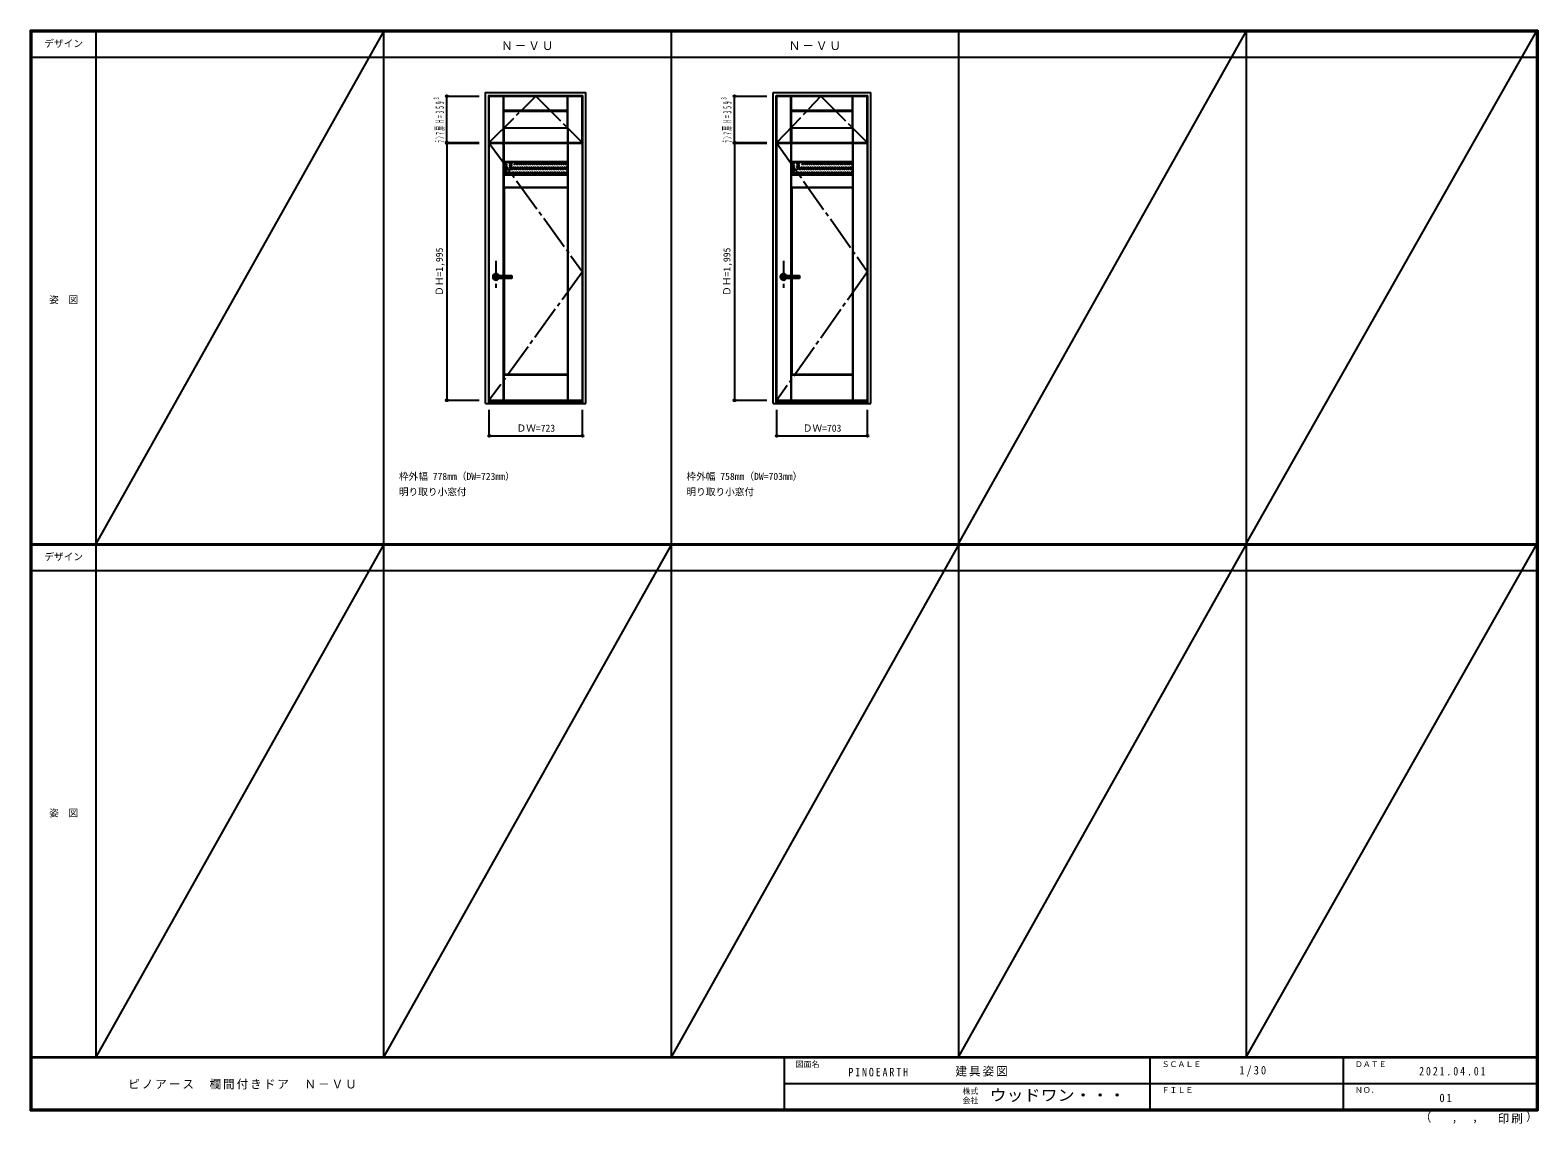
# Model space of a CAD drawing. Units: millimetres, scale not verified. Extents: x -6000 to 5700, y -4307 to 4175.
import ezdxf
from ezdxf.enums import TextEntityAlignment as Align

# ---------------------------------------------------------------- set-up
doc = ezdxf.new("R2010")
doc.units = ezdxf.units.MM
doc.header["$LTSCALE"] = 30
doc.header["$PDMODE"] = 32
doc.header["$PDSIZE"] = 15
for name, pattern in [('CHAIN1', [8, 5, -1, 1, -1]), ('CHAIN2', [12, 9, -1, 1, -1]), ('DASHED1', [1.8, 1.2, -0.6])]:
    doc.linetypes.add(name, pattern=pattern)
for name, color, linetype in [('0-1_通り芯', 4, 'CHAIN1'), ('0-2_扉', 3, 'Continuous'), ('0-3_仕上げ', 7, 'Continuous'), ('0-4_枠', 3, 'Continuous'), ('0-5_レバー', 3, 'Continuous'), ('0-7', 7, 'CHAIN2'), ('0-A_文字', 7, 'Continuous'), ('0-B_寸法', 4, 'Continuous'), ('0-C_ハッチ', 4, 'DASHED1'), ('F-1_枠', 6, 'Continuous'), ('F-A_文字', 7, 'Continuous')]:
    doc.layers.add(name, color=color, linetype=linetype)
doc.styles.add('ＭＳ ゴシック', font='')
doc.styles.get('ＭＳ ゴシック').set_extended_font_data('MS Gothic')

msp = doc.modelspace()

# ---------------------------------------------------------------- linework, layer by layer
at = {"layer": '0-1_通り芯'}
for p, q in [((-2385.8, 2386.75), (-2385.8, 2176.75)), ((-154.2, 2386.75), (-154.2, 2176.75)), ((-2253.3, 2261.75), (-2430.8, 2261.75)), ((-21.7, 2261.75), (-199.2, 2261.75))]:
    msp.add_line(p, q, dxfattribs=at)
at = {"layer": '0-2_扉'}
for p, q in [((-2438.3, 3303.25), (-2438.3, 3662.25)), ((-2438.3, 3662.25), (-1715.3, 3662.25)), ((-206.7, 3303.25), (-206.7, 3662.25)), ((-206.7, 3662.25), (496.3, 3662.25)), ((-1713.8, 1304.25), (-1713.8, 3299.25)), ((-205.2, 1304.25), (-205.2, 3299.25)), ((-205.2, 3299.25), (497.8, 3299.25)), ((497.8, 1304.25), (497.8, 3299.25)), ((-2436.8, 1304.25), (-1713.8, 1304.25)), ((-205.2, 1304.25), (497.8, 1304.25))]:
    msp.add_line(p, q, dxfattribs=at)
for points in [[(-2438.3, 3303.25), (-1715.3, 3303.25), (-1715.3, 3662.25)], [(-206.7, 3303.25), (496.3, 3303.25), (496.3, 3662.25)], [(-2436.8, 1304.25), (-2436.8, 3299.25), (-1713.8, 3299.25)]]:
    msp.add_lwpolyline(points, dxfattribs=at)
at = {"layer": '0-3_仕上げ'}
for p, q in [((-2327.3, 3303.25), (-2327.3, 3662.25)), ((-2325.8, 3549.75), (-2325.8, 3662.25)), ((-2324.3, 3551.25), (-2324.3, 3662.25)), ((-1829.3, 3551.25), (-1829.3, 3662.25)), ((-1827.8, 3549.75), (-1827.8, 3662.25)), ((-1826.3, 3303.25), (-1826.3, 3662.25)), ((-95.7, 3303.25), (-95.7, 3662.25)), ((-94.2, 3549.75), (-94.2, 3662.25)), ((-92.7, 3551.25), (-92.7, 3662.25)), ((382.3, 3551.25), (382.3, 3662.25)), ((383.8, 3549.75), (383.8, 3662.25)), ((385.3, 3303.25), (385.3, 3662.25)), ((-1829.3, 3551.25), (-2324.3, 3551.25)), ((382.3, 3551.25), (-92.7, 3551.25)), ((-2325.8, 3415.75), (-2325.8, 3303.25)), ((-2324.3, 3414.25), (-2324.3, 3303.25)), ((-1829.3, 3414.25), (-2324.3, 3414.25)), ((-1829.3, 3414.25), (-1829.3, 3303.25)), ((-1827.8, 3415.75), (-1827.8, 3303.25)), ((-94.2, 3415.75), (-94.2, 3303.25)), ((-92.7, 3414.25), (-92.7, 3303.25)), ((382.3, 3414.25), (-92.7, 3414.25)), ((382.3, 3414.25), (382.3, 3303.25)), ((383.8, 3415.75), (383.8, 3303.25)), ((-2325.8, 2273.25), (-2325.8, 3299.25)), ((-2322.8, 3153.25), (-2322.8, 3299.25)), ((-1827.8, 3153.25), (-1827.8, 3299.25)), ((-1824.8, 1304.25), (-1824.8, 3299.25)), ((-94.2, 2273.25), (-94.2, 3299.25)), ((-92.7, 3151.75), (-92.7, 3299.25)), ((-91.2, 3153.25), (-91.2, 3299.25)), ((383.8, 3153.25), (383.8, 3299.25)), ((385.3, 3151.75), (385.3, 3299.25)), ((386.8, 1304.25), (386.8, 3299.25)), ((-2321.8, 3149.25), (-2324.3, 3151.75)), ((-2324.3, 2956.75), (-2324.3, 3051.75)), ((-1827.8, 3153.25), (-2322.8, 3153.25)), ((-2322.8, 2958.25), (-2322.8, 3050.25)), ((-1827.8, 3050.25), (-2322.8, 3050.25)), ((-1826.3, 3151.75), (-1828.8, 3149.25)), ((-1828.8, 3054.25), (-1826.3, 3051.75)), ((-1827.8, 3050.25), (-1826.3, 3051.75)), ((-1827.8, 2958.25), (-1827.8, 3050.25)), ((-1826.3, 2956.75), (-1826.3, 3051.75)), ((-91.2, 3153.25), (-92.7, 3151.75)), ((-90.2, 3149.25), (-92.7, 3151.75)), ((-91.2, 3050.25), (-92.7, 3051.75)), ((383.8, 3153.25), (-91.2, 3153.25)), ((-91.2, 2958.25), (-91.2, 3050.25)), ((383.8, 3050.25), (-91.2, 3050.25)), ((385.3, 3151.75), (382.8, 3149.25)), ((382.8, 3054.25), (385.3, 3051.75)), ((383.8, 3153.25), (385.3, 3151.75)), ((383.8, 3050.25), (385.3, 3051.75)), ((383.8, 2958.25), (383.8, 3050.25)), ((385.3, 2956.75), (385.3, 3051.75)), ((-2322.8, 2958.25), (-2324.3, 2956.75)), ((-2321.8, 2954.25), (-2324.3, 2956.75)), ((-2322.8, 2958.25), (-1827.8, 2958.25)), ((-1826.3, 2956.75), (-1828.8, 2954.25)), ((-1827.8, 2958.25), (-1826.3, 2956.75)), ((-91.2, 2958.25), (-92.7, 2956.75)), ((-91.2, 2958.25), (383.8, 2958.25)), ((-2325.8, 1304.25), (-2325.8, 2250.25)), ((-94.2, 1304.25), (-94.2, 2250.25)), ((-2324.3, 1304.25), (-2324.3, 1501.75)), ((-2322.8, 1304.25), (-2322.8, 1500.25)), ((-1827.8, 1500.25), (-2322.8, 1500.25)), ((-1828.8, 1504.25), (-1826.3, 1501.75)), ((-1827.8, 1500.25), (-1826.3, 1501.75)), ((-1827.8, 1304.25), (-1827.8, 1500.25)), ((-1826.3, 1304.25), (-1826.3, 1501.75)), ((-92.7, 1304.25), (-92.7, 1501.75)), ((-91.2, 1304.25), (-91.2, 1500.25)), ((383.8, 1500.25), (-91.2, 1500.25)), ((382.8, 1504.25), (385.3, 1501.75)), ((383.8, 1500.25), (385.3, 1501.75)), ((383.8, 1304.25), (383.8, 1500.25)), ((385.3, 1304.25), (385.3, 1501.75))]:
    msp.add_line(p, q, dxfattribs=at)
at = {"layer": '0-3_仕上げ', "color": 3}
for p, q in [((-2323.3, 3418.25), (-2323.3, 3547.25)), ((-2323.3, 3547.25), (-1830.3, 3547.25)), ((-91.7, 3418.25), (-91.7, 3547.25)), ((-91.7, 3547.25), (381.3, 3547.25)), ((-2321.8, 3054.25), (-2321.8, 3149.25)), ((-1828.8, 3149.25), (-2321.8, 3149.25)), ((-1828.8, 3054.25), (-2321.8, 3054.25)), ((-1828.8, 3054.25), (-1828.8, 3149.25)), ((382.8, 3149.25), (-90.2, 3149.25)), ((-90.2, 3054.25), (-90.2, 3149.25)), ((382.8, 3054.25), (-90.2, 3054.25)), ((382.8, 3054.25), (382.8, 3149.25)), ((-2321.8, 2954.25), (-2321.8, 2273.25)), ((-90.2, 2954.25), (-90.2, 2273.25)), ((-2321.8, 2250.25), (-2321.8, 1504.25)), ((-90.2, 2250.25), (-90.2, 1504.25)), ((-1828.8, 1504.25), (-2321.8, 1504.25)), ((382.8, 1504.25), (-90.2, 1504.25))]:
    msp.add_line(p, q, dxfattribs=at)
at = {"layer": '0-3_仕上げ'}
for points in [[(-2324.3, 3551.25), (-2325.8, 3549.75), (-2323.3, 3547.25)], [(-1829.3, 3551.25), (-1827.8, 3549.75), (-1830.3, 3547.25)], [(-92.7, 3551.25), (-94.2, 3549.75), (-91.7, 3547.25)], [(382.3, 3551.25), (383.8, 3549.75), (381.3, 3547.25)], [(-2324.3, 3414.25), (-2325.8, 3415.75), (-2323.3, 3418.25)], [(-1829.3, 3414.25), (-1827.8, 3415.75), (-1830.3, 3418.25)], [(-92.7, 3414.25), (-94.2, 3415.75), (-91.7, 3418.25)], [(382.3, 3414.25), (383.8, 3415.75), (381.3, 3418.25)], [(-2322.8, 3153.25), (-2324.3, 3151.75), (-2324.3, 3299.25)], [(-1827.8, 3153.25), (-1826.3, 3151.75), (-1826.3, 3299.25)], [(-2322.8, 3050.25), (-2324.3, 3051.75), (-2321.8, 3054.25)], [(-90.2, 2954.25), (-92.7, 2956.75), (-92.7, 3051.75), (-90.2, 3054.25)], [(383.8, 2958.25), (385.3, 2956.75), (382.8, 2954.25)], [(-2322.8, 1500.25), (-2324.3, 1501.75), (-2321.8, 1504.25)], [(-91.2, 1500.25), (-92.7, 1501.75), (-90.2, 1504.25)]]:
    msp.add_lwpolyline(points, dxfattribs=at)
at = {"layer": '0-3_仕上げ', "color": 3}
for points in [[(-2323.3, 3418.25), (-1830.3, 3418.25), (-1830.3, 3547.25)], [(-91.7, 3418.25), (381.3, 3418.25), (381.3, 3547.25)], [(-2321.8, 2954.25), (-1828.8, 2954.25), (-1828.8, 1504.25)], [(-90.2, 2954.25), (382.8, 2954.25), (382.8, 1504.25)]]:
    msp.add_lwpolyline(points, dxfattribs=at)
at = {"layer": '0-4_枠'}
for p, q in [((-1711.8, 1279.25), (-1711.8, 3667.25)), ((-1687.8, 1279.25), (-1687.8, 3691.25)), ((-234.2, 1279.25), (-234.2, 3691.25)), ((-234.2, 3691.25), (523.8, 3691.25)), ((-210.2, 1279.25), (-210.2, 3667.25)), ((-210.2, 3667.25), (499.8, 3667.25)), ((499.8, 1279.25), (499.8, 3667.25)), ((523.8, 1279.25), (523.8, 3691.25)), ((-2441.8, 1294.25), (-1711.8, 1294.25)), ((-2441.8, 1291.25), (-1711.8, 1291.25)), ((-210.2, 1294.25), (499.8, 1294.25)), ((-210.2, 1291.25), (499.8, 1291.25)), ((-2465.8, 1279.25), (-1687.8, 1279.25)), ((-234.2, 1279.25), (523.8, 1279.25))]:
    msp.add_line(p, q, dxfattribs=at)
for points in [[(-2465.8, 1279.25), (-2465.8, 3691.25), (-1687.8, 3691.25)], [(-2441.8, 1279.25), (-2441.8, 3667.25), (-1711.8, 3667.25)]]:
    msp.add_lwpolyline(points, dxfattribs=at)
at = {"layer": '0-5_レバー'}
for p, q in [((-2385.8, 2271.25), (-2366.8, 2271.25)), ((-2385.8, 2252.25), (-2366.8, 2252.25)), ((-2366.8, 2272.25), (-2365.8, 2273.25)), ((-2366.8, 2251.25), (-2366.8, 2272.25)), ((-2366.8, 2251.25), (-2365.8, 2250.25)), ((-2365.8, 2273.25), (-2261.8, 2273.25)), ((-2261.8, 2250.25), (-2365.8, 2250.25)), ((-2260.8, 2272.25), (-2261.8, 2273.25)), ((-2260.8, 2251.25), (-2261.8, 2250.25)), ((-2260.8, 2251.25), (-2260.8, 2272.25)), ((-154.2, 2271.25), (-135.2, 2271.25)), ((-154.2, 2252.25), (-135.2, 2252.25)), ((-135.2, 2272.25), (-134.2, 2273.25)), ((-135.2, 2251.25), (-135.2, 2272.25)), ((-135.2, 2251.25), (-134.2, 2250.25)), ((-134.2, 2273.25), (-30.2, 2273.25)), ((-30.2, 2250.25), (-134.2, 2250.25)), ((-29.2, 2272.25), (-30.2, 2273.25)), ((-29.2, 2251.25), (-30.2, 2250.25)), ((-29.2, 2251.25), (-29.2, 2272.25))]:
    msp.add_line(p, q, dxfattribs=at)
at = {"layer": '0-5_レバー', "color": 4}
for p, q in [((-2365.8, 2250.25), (-2365.8, 2273.25)), ((-2261.8, 2273.25), (-2261.8, 2250.25)), ((-134.2, 2250.25), (-134.2, 2273.25)), ((-30.2, 2273.25), (-30.2, 2250.25))]:
    msp.add_line(p, q, dxfattribs=at)
for centre, radius, start, end in [((-2385.8, 2261.75), 24.55, 27.93255, 332.06745), ((-2385.8, 2261.75), 11, 59.72736, 300.27264), ((-154.2, 2261.75), 24.55, 27.93255, 332.06745), ((-154.2, 2261.75), 11, 59.72736, 300.27264)]:
    msp.add_arc(centre, radius, start, end, dxfattribs=at)
at = {"layer": '0-5_レバー'}
for centre in [(-2385.8, 2261.75), (-154.2, 2261.75)]:
    msp.add_arc(centre, 9.5, 90, 270, dxfattribs=at)
at = {"layer": '0-7'}
for p, q in [((-2436.8, 3299.25), (-1713.8, 2301.75)), ((-205.2, 3299.25), (497.8, 2301.75)), ((-1713.8, 2301.75), (-2436.8, 1304.25)), ((497.8, 2301.75), (-205.2, 1304.25))]:
    msp.add_line(p, q, dxfattribs=at)
for points in [[(-2438.3, 3303.25), (-2076.8, 3662.25), (-1715.3, 3303.25)], [(-206.7, 3303.25), (134.8, 3662.25), (496.3, 3303.25)]]:
    msp.add_lwpolyline(points, dxfattribs=at)
at = {"layer": '0-B_寸法'}
for p, q in [((-2765.8, 3303.25), (-2765.8, 3662.25)), ((-2765.8, 3662.25), (-2515.8, 3662.25)), ((-534.2, 3303.25), (-534.2, 3662.25)), ((-534.2, 3662.25), (-284.2, 3662.25)), ((-2765.8, 3303.25), (-2515.8, 3303.25)), ((-2765.8, 3299.25), (-2515.8, 3299.25)), ((-2765.8, 3299.25), (-2765.8, 1304.25)), ((-534.2, 3303.25), (-284.2, 3303.25)), ((-534.2, 3299.25), (-284.2, 3299.25)), ((-534.2, 3299.25), (-534.2, 1304.25)), ((-2765.8, 1304.25), (-2515.8, 1304.25)), ((-534.2, 1304.25), (-284.2, 1304.25)), ((-2436.8, 1029.25), (-2436.8, 1229.25)), ((-1713.8, 1029.25), (-1713.8, 1229.25)), ((-205.2, 1029.25), (-205.2, 1229.25)), ((497.8, 1029.25), (497.8, 1229.25)), ((-2436.8, 1029.25), (-1713.8, 1029.25)), ((-205.2, 1029.25), (497.8, 1029.25))]:
    msp.add_line(p, q, dxfattribs=at)
at = {"layer": '0-B_寸法', "color": 7}
for p in [(-2765.8, 3662.25), (-534.2, 3662.25), (-2765.8, 3303.25), (-2765.8, 3299.25), (-534.2, 3303.25), (-534.2, 3299.25), (-2765.8, 1304.25), (-534.2, 1304.25), (-2436.8, 1029.25), (-1713.8, 1029.25), (-205.2, 1029.25), (497.8, 1029.25)]:
    msp.add_point(p, dxfattribs=at)
at = {"layer": '0-C_ハッチ'}
for p, q in [((-2321.8, 3054.88), (-2227.43, 3149.25)), ((-2321.8, 3069.02), (-2241.58, 3149.25)), ((-2321.8, 3083.17), (-2255.72, 3149.25)), ((-2321.8, 3097.31), (-2269.86, 3149.25)), ((-2321.8, 3111.45), (-2284, 3149.25)), ((-2321.8, 3125.59), (-2298.14, 3149.25)), ((-2321.8, 3139.74), (-2312.29, 3149.25)), ((-2308.29, 3054.25), (-2213.29, 3149.25)), ((-2294.15, 3054.25), (-2199.15, 3149.25)), ((-2280.01, 3054.25), (-2185.01, 3149.25)), ((-2265.86, 3054.25), (-2170.86, 3149.25)), ((-2251.72, 3054.25), (-2156.72, 3149.25)), ((-2237.58, 3054.25), (-2142.58, 3149.25)), ((-2223.44, 3054.25), (-2128.44, 3149.25)), ((-2209.3, 3054.25), (-2114.3, 3149.25)), ((-2195.15, 3054.25), (-2100.15, 3149.25)), ((-2181.01, 3054.25), (-2086.01, 3149.25)), ((-2166.87, 3054.25), (-2071.87, 3149.25)), ((-2152.73, 3054.25), (-2057.73, 3149.25)), ((-2138.59, 3054.25), (-2043.59, 3149.25)), ((-2124.44, 3054.25), (-2029.44, 3149.25)), ((-2110.3, 3054.25), (-2015.3, 3149.25)), ((-2096.16, 3054.25), (-2001.16, 3149.25)), ((-2082.02, 3054.25), (-1987.02, 3149.25)), ((-2067.87, 3054.25), (-1972.87, 3149.25)), ((-2053.73, 3054.25), (-1958.73, 3149.25)), ((-2039.59, 3054.25), (-1944.59, 3149.25)), ((-2025.45, 3054.25), (-1930.45, 3149.25)), ((-2011.31, 3054.25), (-1916.31, 3149.25)), ((-1997.16, 3054.25), (-1902.16, 3149.25)), ((-1983.02, 3054.25), (-1888.02, 3149.25)), ((-1968.88, 3054.25), (-1873.88, 3149.25)), ((-1954.74, 3054.25), (-1859.74, 3149.25)), ((-1940.6, 3054.25), (-1845.6, 3149.25)), ((-1926.45, 3054.25), (-1831.45, 3149.25)), ((-1912.31, 3054.25), (-1828.8, 3137.76)), ((-1898.17, 3054.25), (-1828.8, 3123.62)), ((-1884.03, 3054.25), (-1828.8, 3109.48)), ((-1869.88, 3054.25), (-1828.8, 3095.33)), ((-1855.74, 3054.25), (-1828.8, 3081.19)), ((-1841.6, 3054.25), (-1828.8, 3067.05)), ((-90.2, 3136.88), (-77.83, 3149.25)), ((-90.2, 3066.17), (-7.12, 3149.25)), ((-90.2, 3080.31), (-21.26, 3149.25)), ((-90.2, 3094.45), (-35.4, 3149.25)), ((-90.2, 3108.59), (-49.54, 3149.25)), ((-90.2, 3122.74), (-63.69, 3149.25)), ((-87.98, 3054.25), (7.02, 3149.25)), ((-73.83, 3054.25), (21.17, 3149.25)), ((-59.69, 3054.25), (35.31, 3149.25)), ((-45.55, 3054.25), (49.45, 3149.25)), ((-31.41, 3054.25), (63.59, 3149.25)), ((-17.27, 3054.25), (77.73, 3149.25)), ((-3.12, 3054.25), (91.88, 3149.25)), ((11.02, 3054.25), (106.02, 3149.25)), ((25.16, 3054.25), (120.16, 3149.25)), ((39.3, 3054.25), (134.3, 3149.25)), ((53.44, 3054.25), (148.44, 3149.25)), ((67.59, 3054.25), (162.59, 3149.25)), ((81.73, 3054.25), (176.73, 3149.25)), ((95.87, 3054.25), (190.87, 3149.25)), ((110.01, 3054.25), (205.01, 3149.25)), ((124.16, 3054.25), (219.16, 3149.25)), ((138.3, 3054.25), (233.3, 3149.25)), ((152.44, 3054.25), (247.44, 3149.25)), ((166.58, 3054.25), (261.58, 3149.25)), ((180.72, 3054.25), (275.72, 3149.25)), ((194.87, 3054.25), (289.87, 3149.25)), ((209.01, 3054.25), (304.01, 3149.25)), ((223.15, 3054.25), (318.15, 3149.25)), ((237.29, 3054.25), (332.29, 3149.25)), ((251.43, 3054.25), (346.43, 3149.25)), ((265.58, 3054.25), (360.58, 3149.25)), ((279.72, 3054.25), (374.72, 3149.25)), ((293.86, 3054.25), (382.8, 3143.19)), ((308, 3054.25), (382.8, 3129.05)), ((322.15, 3054.25), (382.8, 3114.9)), ((336.29, 3054.25), (382.8, 3100.76)), ((350.43, 3054.25), (382.8, 3086.62)), ((364.57, 3054.25), (382.8, 3072.48)), ((378.71, 3054.25), (382.8, 3058.34))]:
    msp.add_line(p, q, dxfattribs=at)
at = {"layer": 'F-1_枠'}
for p, q in [((-6000, 4175), (5700, 4175)), ((-6000, 4175), (-6000, -4205)), ((-6000, 4170), (5700, 4170)), ((-6000, 4165), (5700, 4165)), ((-5995, 4175), (-5995, -4205)), ((-5990, 4175), (-5990, -4205)), ((-5490, 4175), (-5490, -3790)), ((-3258.4, 4175), (-3258.4, -3790)), ((-1026.8, 4175), (-1026.8, -3790)), ((1204.8, 4175), (1204.8, -3790)), ((3436.4, 4175), (3436.4, -3790)), ((5690, 4175), (5690, -4205)), ((5695, 4175), (5695, -4205)), ((5700, 4175), (5700, -4205)), ((-6000, 3965), (5700, 3965)), ((-6000, 190.5), (5700, 190.5)), ((-6000, 187.5), (5700, 187.5)), ((-6000, 184.5), (5700, 184.5)), ((-6000, -15.5), (5700, -15.5)), ((5700, -3790), (-6000, -3790)), ((5700, -3795), (-6000, -3795)), ((-150, -3795), (-150, -4195)), ((2690, -3795), (2690, -4195)), ((4190, -3795), (4190, -4195)), ((-150, -3995), (5690, -3995.01)), ((5700, -4195), (-6000, -4195)), ((5700, -4200), (-6000, -4200)), ((5700, -4205), (-6000, -4205))]:
    msp.add_line(p, q, dxfattribs=at)
at = {"layer": 'F-A_文字'}
for p, q in [((-3258.4, 4165), (-5490, 190.5)), ((1204.8, 190.5), (3436.4, 4165)), ((3436.4, 190.5), (5690, 4165)), ((-3258.4, 184.5), (-5490, -3790)), ((-1026.8, 184.5), (-3258.4, -3790)), ((1204.8, 184.5), (-1026.8, -3790)), ((1204.8, -3790), (3436.4, 184.5)), ((3436.4, -3790), (5690, 184.5))]:
    msp.add_line(p, q, dxfattribs=at)

# ---------------------------------------------------------------- texts
at = {"layer": '0-A_文字', "style": 'ＭＳ ゴシック'}
for s, p in [('枠外幅 778mm（DW=723mm）', (-3138.4, 670.5)), ('枠外幅 758mm（DW=703mm）', (-906.8, 670.5)), ('明り取り小窓付', (-3138.4, 550.5)), ('明り取り小窓付', (-906.8, 550.5))]:
    msp.add_text(s, height=54.99, dxfattribs=at).set_placement(p, align=Align.BOTTOM_LEFT)
at = {"layer": '0-A_文字', "char_height": 65.98, "attachment_point": 7, "style": 'ＭＳ ゴシック'}
for insert in [(-2345.1, 4020), (-113.5, 4020)]:
    msp.add_mtext('\\T1.17;Ｎ－ＶＵ', dxfattribs=dict(at, insert=insert))
at = {"layer": '0-B_寸法', "color": 7, "style": 'ＭＳ ゴシック'}
for p in [(-2780.8, 2114.25), (-549.2, 2114.25)]:
    msp.add_text('ＤＨ=1,995', height=54.99, rotation=90, dxfattribs=at).set_placement(p, align=Align.BOTTOM_LEFT)
for s, p in [('ＤＷ=723', (-2225.8, 1044.25)), ('ＤＷ=703', (-4.2, 1044.25))]:
    msp.add_text(s, height=54.99, dxfattribs=at).set_placement(p, align=Align.BOTTOM_LEFT)
at = {"layer": '0-B_寸法', "color": 7, "char_height": 65.98, "attachment_point": 7, "rotation": 90, "style": 'ＭＳ ゴシック'}
for insert in [(-2780.8, 3302.75), (-549.2, 3302.75)]:
    msp.add_mtext('\\T1.67;\\W0.4;ﾗﾝﾏ扉H=359³', dxfattribs=dict(at, insert=insert))
at = {"layer": 'F-A_文字', "style": 'ＭＳ ゴシック'}
for s, height, p in [('デザイン', 54.99, (-5890, 4027.5)), ('姿\u3000図', 54.99, (-5852.5, 2040.25)), ('デザイン', 54.99, (-5890, 47)), ('姿\u3000図', 54.99, (-5852.5, -1940.25)), ('図面名', 43.99, (-60, -3880)), ('ＳＣＡＬＥ', 43.99, (2780, -3880)), ('ＤＡＴＥ', 43.99, (4280, -3880)), ('株式', 43.99, (1235, -4089)), ('ＦＩＬＥ', 43.99, (2780, -4080)), ('ＮＯ．', 43.99, (4280, -4080)), ('会社', 43.99, (1235, -4161)), ('（', 65.98, (4784.03, -4308.31)), ('）', 65.98, (5608.4, -4304.13)), (',', 65.98, (5031.28, -4308.31)), (',', 65.98, (5190.2, -4305.53))]:
    msp.add_text(s, height=height, dxfattribs=at).set_placement(p, align=Align.BOTTOM_LEFT)
at = {"layer": 'F-A_文字', "style": 'ＭＳ ゴシック', "width": 1.1}
msp.add_text('ウッドワン・・・', height=87.98, dxfattribs=at).set_placement((1445, -4155), align=Align.BOTTOM_LEFT)
at = {"layer": 'F-A_文字', "char_height": 65.98, "attachment_point": 7, "style": 'ＭＳ ゴシック'}
for s, insert in [('\\T1.17;建具姿図', (1180.42, -3940)), ('\\T1.38;\\W0.9;1/30', (3383.75, -3940)), ('\\T1.17;ピノアース\u3000欄間付きドア\u3000Ｎ－ＶＵ', (-5240, -4040)), ('\\T1.39;\\W0.85;PINOEARTH', (350, -3940)), ('\\T1.39;\\W0.85;2021.04.01', (4778.75, -3932.5)), ('\\T1.36;\\W0.9;01', (4936.25, -4140)), ('\\T1.17;印刷', (5388.15, -4306.92))]:
    msp.add_mtext(s, dxfattribs=dict(at, insert=insert))

doc.saveas('drawing.dxf')
